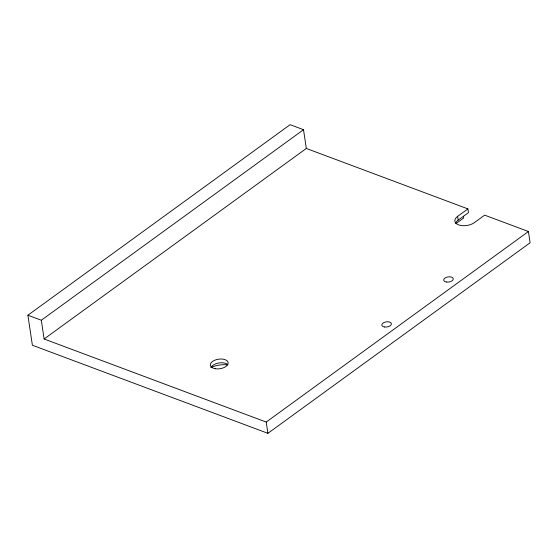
<?xml version="1.0" encoding="UTF-8"?>
<svg xmlns="http://www.w3.org/2000/svg" width="558" height="558" viewBox="0 0 558 558"><rect width="100%" height="100%" fill="white"/><g stroke="black" fill="none" stroke-linecap="round" stroke-linejoin="round"><path stroke-width="0.84" d="M467.904 208.894L457.595 216.385A11.244 6.04 -8.5 0 0 458.613 224.874A11.244 6.04 -8.5 0 0 474.356 222.656L484.672 215.158L528.419 231.521L530.1 242.779L267.896 433.315L32.385 345.235L27.9 315.221L290.104 124.685L303.517 129.7L306.321 148.456L467.904 208.894L468.469 212.647L458.153 220.138A11.244 6.04 -8.5 0 0 455.593 223.235M27.9 315.221L41.313 320.236L303.517 129.7M41.313 320.236L44.117 338.999L306.321 148.456M456.158 223.451L463.719 217.955L463.475 216.288M44.117 338.999L266.215 422.064L528.419 231.521M457.595 216.385L458.153 220.138M266.215 422.064L267.896 433.315M211.084 367.394A19.118 10.274 -8.5 0 1 227.81 364.841M211.036 367.673A8.998 4.834 -8.5 0 1 218.059 363.112A8.998 4.834 -8.5 0 1 227.218 364.221M215.269 368.74A8.998 4.834 -8.5 0 0 228.138 362.7A8.998 4.834 -8.5 0 0 214.279 360.426A8.998 4.834 -8.5 0 0 215.269 368.74M384.497 326.988A4.834 2.595 -8.5 0 0 391.409 323.745A4.834 2.595 -8.5 0 0 383.96 322.517A4.834 2.595 -8.5 0 0 384.497 326.988M446.365 282.027A4.834 2.595 -8.5 0 0 453.277 278.784A4.834 2.595 -8.5 0 0 445.828 277.556A4.834 2.595 -8.5 0 0 446.365 282.027"/></g></svg>
